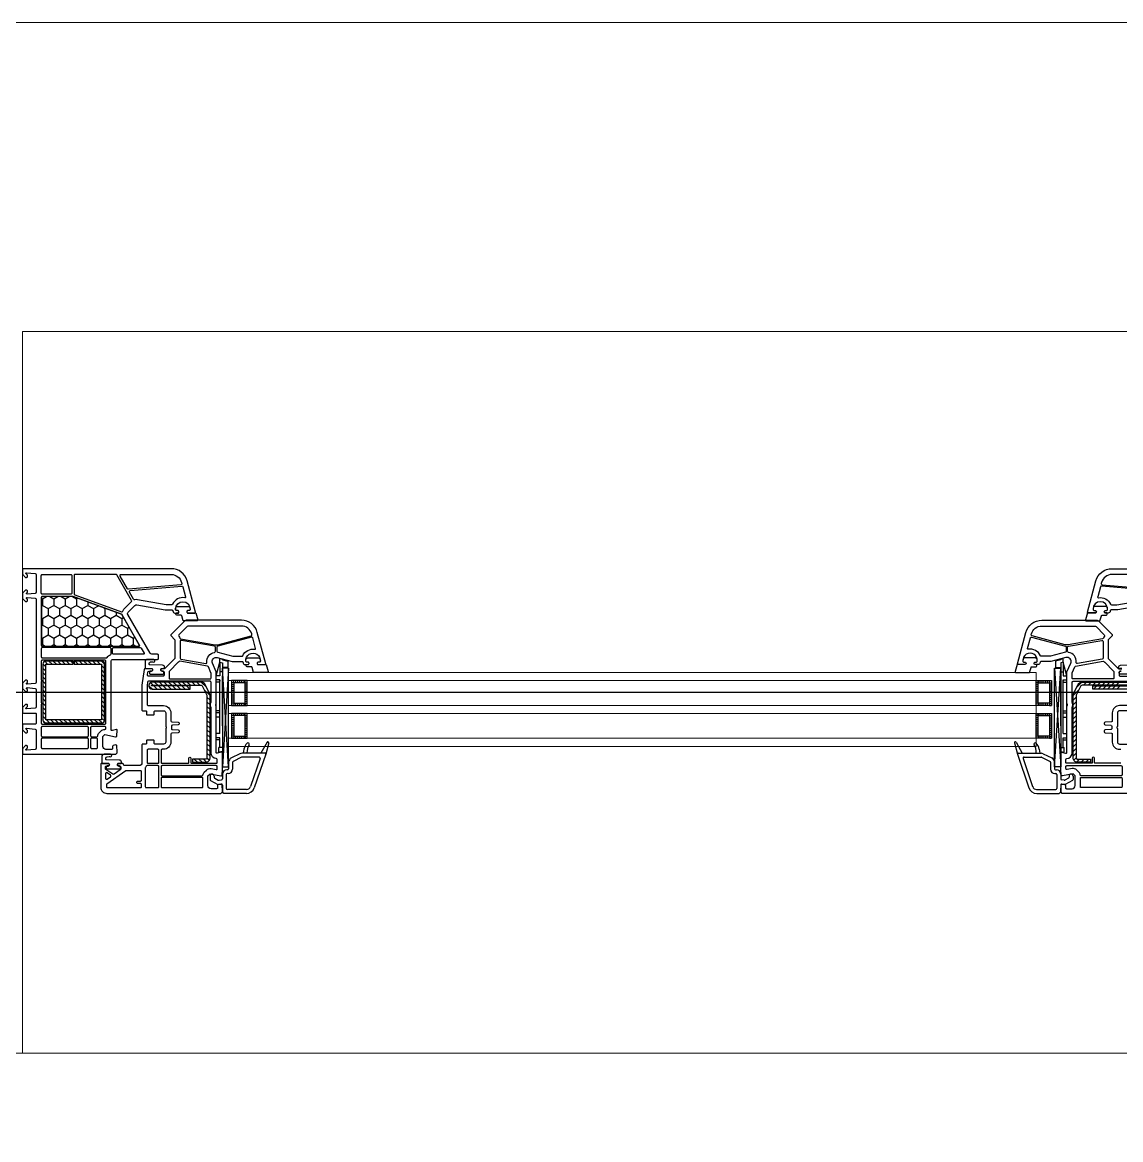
# Model space of a CAD drawing. Header units: inches. Extents: x -21163 to 11874, y -14995 to 6550.
# Drawn here: x -4226 to -3693, y 1119 to 1661 of the extents above; entities that cross this region are included whole.
import ezdxf

# ---------------------------------------------------------------- set-up
doc = ezdxf.new("R2010")
doc.units = ezdxf.units.IN
doc.header["$MEASUREMENT"] = 0
doc.linetypes.add('CONTI', pattern=[0])
doc.linetypes.add('GOST2.303 5', pattern=[24, 20, -1.5, 1, -1.5])
doc.layers.get('0').update_dxf_attribs({"color": 8})
for name, color, linetype in [('axis_dim', 8, 'CONTI'), ('GASKET', 8, 'Continuous'), ('PVC', 8, 'Continuous'), ('STEEL', 8, 'Continuous')]:
    doc.layers.add(name, color=color, linetype=linetype)
for name, color, linetype, lineweight in [('doors_windows', 8, 'Continuous', 5), ('furniture', 8, 'Continuous', 0), ('stair1', 8, 'Continuous', 15)]:
    doc.layers.add(name, color=color, linetype=linetype, lineweight=lineweight)

# ---------------------------------------------------------------- blocks, each defined once
blk = doc.blocks.new('*U13')
at = {"linetype": 'Continuous'}
h = blk.add_hatch(dxfattribs=at)
h.set_pattern_fill('HONEY', color=6, angle=-90, style=0)
h.set_pattern_definition([(270, (-72.136, 52.6428), (2.74963, -4.7625), [3.175, -6.35]), (30, (-72.136, 52.6428), (2.74963, 4.7625), [3.175, -6.35]), (330, (-72.136, 52.6428), (5.49926, -6e-07), [-6.35, 3.175])])
h.paths.add_polyline_path([(56.24, -37.59, 0.57735), (56.67, -36.84), (48.99, -23.53, -0.079163), (48.6, -22.5, 0.259107), (48.28, -22.14), (24.61, -13.52, 0.087489), (24.43, -13.49), (9.72, -13.49, 0.414214), (9.22, -13.99), (9.22, -37.09, 0.414214), (9.72, -37.59)])
at = {"color": 1, "linetype": 'Continuous'}
for p, q in [((94, -51.97), (95.8, -45.37)), ((95.8, -45.39), (95.8, -43.52)), ((95.8, -43.52), (97, -43.85)), ((95.8, -45.37), (97, -45.65)), ((95.8, -45.37), (95.8, -51.97)), ((95.8, -45.65), (95.8, -51.97)), ((97, -43.85), (97, -44.14)), ((97, -44.14), (99.56, -44.82)), ((97, -45.65), (97, -88.61)), ((99.56, -47.87), (97, -47.87)), ((99.56, -44.82), (99.56, -47.87)), ((503.49, -44.14), (500.93, -44.82)), ((500.93, -44.82), (500.93, -47.87)), ((500.93, -47.87), (503.49, -47.87)), ((504.69, -43.52), (503.49, -43.85)), ((503.49, -43.85), (503.49, -44.14)), ((504.69, -45.37), (503.49, -45.65)), ((503.49, -45.65), (503.49, -88.61)), ((504.69, -45.39), (504.69, -43.52)), ((504.69, -45.37), (504.69, -51.97)), ((506.49, -51.97), (504.69, -45.37)), ((504.69, -45.65), (504.69, -51.97)), ((95.8, -51.97), (94, -51.97)), ((94, -82.97), (94, -51.97)), ((95.8, -53.97), (94, -53.97)), ((97, -49.97), (95.8, -49.97)), ((95.8, -53.97), (95.8, -54.57)), ((95.8, -79.97), (95.8, -53.97)), ((97, -76.2), (97, -52)), ((503.49, -49.97), (504.69, -49.97)), ((503.49, -76.2), (503.49, -52)), ((504.69, -51.97), (506.49, -51.97)), ((504.69, -53.97), (504.69, -54.57)), ((504.69, -53.97), (506.49, -53.97)), ((504.69, -79.97), (504.69, -53.97)), ((506.49, -82.97), (506.49, -51.97)), ((95.8, -54.97), (94, -54.97)), ((504.69, -54.97), (506.49, -54.97)), ((95.8, -68.97), (94, -68.97)), ((95.8, -69.97), (94, -69.97)), ((504.69, -68.97), (506.49, -68.97)), ((504.69, -69.97), (506.49, -69.97)), ((95.8, -71.97), (94, -71.97)), ((504.69, -71.97), (506.49, -71.97)), ((95.8, -79.97), (94, -79.97)), ((504.69, -79.97), (506.49, -79.97)), ((95.8, -81.97), (94, -81.97)), ((95.8, -82.97), (94, -82.97)), ((97, -86.67), (95.3, -86.67)), ((95.3, -89.07), (95.3, -86.67)), ((95.8, -86.67), (95.8, -81.97)), ((503.49, -86.67), (505.19, -86.67)), ((504.69, -81.97), (506.49, -81.97)), ((504.69, -86.67), (504.69, -81.97)), ((504.69, -82.97), (506.49, -82.97)), ((505.19, -89.07), (505.19, -86.67)), ((97, -88.61), (95.3, -89.07)), ((503.49, -88.61), (505.19, -89.07))]:
    blk.add_line(p, q, dxfattribs=at)
at = {"color": 1, "linetype": 'Continuous', "lineweight": 25}
for p, q in [((99.98, -48.17), (96.99, -96.18)), ((99.98, -96.18), (96.99, -48.17)), ((500.51, -48.17), (503.5, -96.18)), ((500.51, -96.18), (503.5, -48.17))]:
    blk.add_line(p, q, dxfattribs=at)
at = {"color": 5}
for p, q in [((102.48, -55.28), (101.48, -55.28)), ((102.48, -56.28), (101.48, -56.28)), ((102.48, -57.28), (101.48, -57.28)), ((102.48, -58.28), (101.48, -58.28)), ((102.48, -59.28), (101.48, -59.28)), ((102.48, -55.28), (102.48, -54.28)), ((103.48, -55.28), (103.48, -54.28)), ((104.48, -55.28), (104.48, -54.28)), ((105.48, -55.28), (105.48, -54.28)), ((106.48, -55.28), (106.48, -54.28)), ((107.48, -55.28), (107.48, -54.28)), ((107.98, -55.28), (107.98, -54.28)), ((107.98, -55.28), (108.98, -55.28)), ((107.98, -56.28), (108.98, -56.28)), ((107.98, -57.28), (108.98, -57.28)), ((107.98, -58.28), (108.98, -58.28)), ((107.98, -59.28), (108.98, -59.28)), ((492.53, -55.28), (491.53, -55.28)), ((492.53, -56.28), (491.53, -56.28)), ((492.53, -57.28), (491.53, -57.28)), ((492.53, -58.28), (491.53, -58.28)), ((492.53, -59.28), (491.53, -59.28)), ((492.53, -55.28), (492.53, -54.28)), ((493.03, -55.28), (493.03, -54.28)), ((494.03, -55.28), (494.03, -54.28)), ((495.03, -55.28), (495.03, -54.28)), ((496.03, -55.28), (496.03, -54.28)), ((497.03, -55.28), (497.03, -54.28)), ((498.03, -55.28), (498.03, -54.28)), ((498.03, -55.28), (499.03, -55.28)), ((498.03, -56.28), (499.03, -56.28)), ((498.03, -57.28), (499.03, -57.28)), ((498.03, -58.28), (499.03, -58.28)), ((498.03, -59.28), (499.03, -59.28)), ((102.48, -60.28), (101.48, -60.28)), ((102.48, -61.28), (101.48, -61.28)), ((102.48, -62.28), (101.48, -62.28)), ((102.48, -63.28), (101.48, -63.28)), ((102.48, -64.28), (101.48, -64.28)), ((107.98, -60.28), (108.98, -60.28)), ((107.98, -61.28), (108.98, -61.28)), ((107.98, -62.28), (108.98, -62.28)), ((107.98, -63.28), (108.98, -63.28)), ((107.98, -64.28), (108.98, -64.28)), ((492.53, -60.28), (491.53, -60.28)), ((492.53, -61.28), (491.53, -61.28)), ((492.53, -62.28), (491.53, -62.28)), ((492.53, -63.28), (491.53, -63.28)), ((492.53, -64.28), (491.53, -64.28)), ((498.03, -60.28), (499.03, -60.28)), ((498.03, -61.28), (499.03, -61.28)), ((498.03, -62.28), (499.03, -62.28)), ((498.03, -63.28), (499.03, -63.28)), ((498.03, -64.28), (499.03, -64.28)), ((102.48, -65.28), (101.48, -65.28)), ((102.48, -65.28), (101.48, -65.28)), ((102.48, -66.28), (101.48, -66.28)), ((102.48, -65.28), (102.48, -66.28)), ((102.48, -71.28), (102.48, -70.28)), ((103.48, -66.28), (103.48, -65.28)), ((103.48, -71.28), (103.48, -70.28)), ((104.48, -66.28), (104.48, -65.28)), ((104.48, -71.28), (104.48, -70.28)), ((105.48, -66.28), (105.48, -65.28)), ((105.48, -71.28), (105.48, -70.28)), ((106.48, -66.28), (106.48, -65.28)), ((106.48, -71.28), (106.48, -70.28)), ((107.48, -66.28), (107.48, -65.28)), ((107.48, -71.28), (107.48, -70.28)), ((107.98, -65.28), (108.98, -65.28)), ((107.98, -65.28), (108.98, -65.28)), ((107.98, -65.28), (107.98, -66.28)), ((107.98, -66.28), (108.98, -66.28)), ((107.98, -71.28), (107.98, -70.28)), ((492.53, -65.28), (491.53, -65.28)), ((492.53, -65.28), (491.53, -65.28)), ((492.53, -66.28), (491.53, -66.28)), ((492.53, -65.28), (492.53, -66.28)), ((492.53, -71.28), (492.53, -70.28)), ((493.03, -66.28), (493.03, -65.28)), ((493.03, -71.28), (493.03, -70.28)), ((494.03, -66.28), (494.03, -65.28)), ((494.03, -71.28), (494.03, -70.28)), ((495.03, -66.28), (495.03, -65.28)), ((495.03, -71.28), (495.03, -70.28)), ((496.03, -66.28), (496.03, -65.28)), ((496.03, -71.28), (496.03, -70.28)), ((497.03, -66.28), (497.03, -65.28)), ((497.03, -71.28), (497.03, -70.28)), ((498.03, -65.28), (499.03, -65.28)), ((498.03, -65.28), (499.03, -65.28)), ((498.03, -65.28), (498.03, -66.28)), ((498.03, -66.28), (499.03, -66.28)), ((498.03, -71.28), (498.03, -70.28)), ((102.48, -71.28), (101.48, -71.28)), ((102.48, -72.28), (101.48, -72.28)), ((102.48, -73.28), (101.48, -73.28)), ((102.48, -74.28), (101.48, -74.28)), ((102.48, -75.28), (101.48, -75.28)), ((107.98, -71.28), (108.98, -71.28)), ((107.98, -72.28), (108.98, -72.28)), ((107.98, -73.28), (108.98, -73.28)), ((107.98, -74.28), (108.98, -74.28)), ((107.98, -75.28), (108.98, -75.28)), ((492.53, -71.28), (491.53, -71.28)), ((492.53, -72.28), (491.53, -72.28)), ((492.53, -73.28), (491.53, -73.28)), ((492.53, -74.28), (491.53, -74.28)), ((492.53, -75.28), (491.53, -75.28)), ((498.03, -71.28), (499.03, -71.28)), ((498.03, -72.28), (499.03, -72.28)), ((498.03, -73.28), (499.03, -73.28)), ((498.03, -74.28), (499.03, -74.28)), ((498.03, -75.28), (499.03, -75.28)), ((102.48, -76.28), (101.48, -76.28)), ((102.48, -77.28), (101.48, -77.28)), ((102.48, -78.28), (101.48, -78.28)), ((102.48, -79.28), (101.48, -79.28)), ((102.48, -80.28), (101.48, -80.28)), ((102.48, -81.28), (101.48, -81.28)), ((102.48, -81.28), (101.48, -81.28)), ((102.48, -81.28), (102.48, -82.28)), ((103.48, -82.28), (103.48, -81.28)), ((104.48, -82.28), (104.48, -81.28)), ((105.48, -82.28), (105.48, -81.28)), ((106.48, -82.28), (106.48, -81.28)), ((107.48, -82.28), (107.48, -81.28)), ((107.98, -76.28), (108.98, -76.28)), ((107.98, -77.28), (108.98, -77.28)), ((107.98, -78.28), (108.98, -78.28)), ((107.98, -79.28), (108.98, -79.28)), ((107.98, -80.28), (108.98, -80.28)), ((107.98, -81.28), (108.98, -81.28)), ((107.98, -81.28), (108.98, -81.28)), ((107.98, -81.28), (107.98, -82.28)), ((492.53, -76.28), (491.53, -76.28)), ((492.53, -77.28), (491.53, -77.28)), ((492.53, -78.28), (491.53, -78.28)), ((492.53, -79.28), (491.53, -79.28)), ((492.53, -80.28), (491.53, -80.28)), ((492.53, -81.28), (491.53, -81.28)), ((492.53, -81.28), (491.53, -81.28)), ((492.53, -81.28), (492.53, -82.28)), ((493.03, -82.28), (493.03, -81.28)), ((494.03, -82.28), (494.03, -81.28)), ((495.03, -82.28), (495.03, -81.28)), ((496.03, -82.28), (496.03, -81.28)), ((497.03, -82.28), (497.03, -81.28)), ((498.03, -76.28), (499.03, -76.28)), ((498.03, -77.28), (499.03, -77.28)), ((498.03, -78.28), (499.03, -78.28)), ((498.03, -79.28), (499.03, -79.28)), ((498.03, -80.28), (499.03, -80.28)), ((498.03, -81.28), (499.03, -81.28)), ((498.03, -81.28), (499.03, -81.28)), ((498.03, -81.28), (498.03, -82.28)), ((102.48, -82.28), (101.48, -82.28)), ((107.98, -82.28), (108.98, -82.28)), ((492.53, -82.28), (491.53, -82.28)), ((498.03, -82.28), (499.03, -82.28))]:
    blk.add_line(p, q, dxfattribs=at)
blk.add_lwpolyline([(56.59, -37.59, 0.57735), (56.85, -37.14), (48.22, -22.19, 0.176327), (48.06, -22.06), (24.57, -13.51, 0.087489), (24.47, -13.49), (9.52, -13.49, 0.414214), (9.22, -13.79), (9.22, -37.29, 0.414214), (9.52, -37.59)], format="xyb", close=True)
at = {"color": 1, "linetype": 'Continuous', "lineweight": 25}
for points in [[(99.98, -50.18), (99.98, -48.17), (96.99, -48.17), (96.99, -96.18), (99.98, -96.18)], [(500.51, -50.18), (500.51, -48.17), (503.5, -48.17), (503.5, -96.18), (500.51, -96.18)]]:
    blk.add_lwpolyline(points, close=True, dxfattribs=at)
at = {"color": 5}
for points in [[(101.48, -66.28), (108.98, -66.28), (108.98, -54.28), (101.48, -54.28)], [(102.48, -65.28), (107.98, -65.28), (107.98, -55.28), (102.48, -55.28)], [(499.03, -66.28), (491.53, -66.28), (491.53, -54.28), (499.03, -54.28)], [(498.03, -65.28), (492.53, -65.28), (492.53, -55.28), (498.03, -55.28)], [(101.48, -82.28), (108.98, -82.28), (108.98, -70.28), (101.48, -70.28)], [(499.03, -82.28), (491.53, -82.28), (491.53, -70.28), (499.03, -70.28)], [(102.48, -81.28), (107.98, -81.28), (107.98, -71.28), (102.48, -71.28)], [(498.03, -81.28), (492.53, -81.28), (492.53, -71.28), (498.03, -71.28)]]:
    blk.add_lwpolyline(points, close=True, dxfattribs=at)
at = {"layer": 'doors_windows', "color": 5}
for points in [[(100, -50.28), (491.53, -50.28), (491.53, -54.28), (100, -54.28)], [(100, -66.28), (491.53, -66.28), (491.53, -70.28), (100, -70.28)], [(100, -82.28), (491.53, -82.28), (491.53, -86.28), (100, -86.28)]]:
    blk.add_lwpolyline(points, close=True, dxfattribs=at)
at = {"layer": 'GASKET'}
for p, q in [((118.7, -84.2), (115.7, -89.5)), ((119.43, -84.5), (117.99, -89.88)), ((481.06, -84.5), (482.5, -89.88)), ((481.79, -84.2), (484.79, -89.5)), ((107.45, -87.48), (107.09, -89.5)), ((493.04, -87.48), (493.4, -89.5))]:
    blk.add_line(p, q, dxfattribs=at)
at = {"layer": 'GASKET', "color": 5, "linetype": 'Continuous'}
for points in [[(75.14, -22.56, -0.414214), (74.44, -21.86), (74.44, -21.76, -0.414214), (74.74, -21.46), (75.59, -21.46), (75.76, -21.16, 0.57735), (75.24, -20.26), (74.79, -20.26, -0.414214), (74.29, -19.76), (74.29, -19.46, -0.020024), (74.3, -19.18, -0.390947), (75.3, -18.26), (80.28, -18.26, -0.390947), (81.28, -19.18), (81.29, -19.46), (81.29, -19.76, -0.414214), (80.79, -20.26), (80.34, -20.26, 0.57735), (79.82, -21.16), (80, -21.46), (84.04, -21.46), (85.06, -24.85, -0.502334), (84.77, -25.23), (78.01, -25.23), (77.28, -22.8, 0.349418), (76.98, -22.56)], [(525.35, -22.56, 0.414214), (526.05, -21.86), (526.05, -21.76, 0.414214), (525.75, -21.46), (524.9, -21.46), (524.73, -21.16, -0.57735), (525.25, -20.26), (525.7, -20.26, 0.414214), (526.2, -19.76), (526.2, -19.46, 0.020024), (526.19, -19.18, 0.390947), (525.19, -18.26), (520.21, -18.26, 0.390947), (519.21, -19.18), (519.2, -19.46), (519.2, -19.76, 0.414214), (519.7, -20.26), (520.15, -20.26, -0.57735), (520.67, -21.16), (520.49, -21.46), (516.45, -21.46), (515.43, -24.85, 0.502334), (515.72, -25.23), (522.48, -25.23), (523.21, -22.8, -0.349418), (523.51, -22.56)], [(109.24, -47.61, -0.414214), (108.54, -46.91), (108.54, -46.81, -0.414214), (108.84, -46.51), (109.69, -46.51), (109.86, -46.21, 0.57735), (109.34, -45.31), (108.89, -45.31, -0.414214), (108.39, -44.81), (108.39, -44.51, -0.020024), (108.4, -44.23, -0.390947), (109.4, -43.31), (114.38, -43.31, -0.390947), (115.38, -44.23), (115.39, -44.51), (115.39, -44.81, -0.414214), (114.89, -45.31), (114.44, -45.31, 0.57735), (113.92, -46.21), (114.1, -46.51), (118.14, -46.51), (119.16, -49.9, -0.502334), (118.87, -50.28), (112.11, -50.28), (111.38, -47.85, 0.349418), (111.09, -47.61)], [(491.25, -47.61, 0.414214), (491.95, -46.91), (491.95, -46.81, 0.414214), (491.65, -46.51), (490.8, -46.51), (490.63, -46.21, -0.57735), (491.15, -45.31), (491.6, -45.31, 0.414214), (492.1, -44.81), (492.1, -44.51, 0.020024), (492.09, -44.23, 0.390947), (491.09, -43.31), (486.11, -43.31, 0.390947), (485.11, -44.23), (485.1, -44.51), (485.1, -44.81, 0.414214), (485.6, -45.31), (486.05, -45.31, -0.57735), (486.57, -46.21), (486.39, -46.51), (482.35, -46.51), (481.33, -49.9, 0.502334), (481.62, -50.28), (488.38, -50.28), (489.11, -47.85, -0.349418), (489.4, -47.61)], [(62.12, -49.68, 0.414214), (61.62, -50.18, 0.054959), (61.71, -50.94, 0.351258), (61.9, -51.1), (68.34, -51.1, 0.351258), (68.54, -50.94, 0.054959), (68.62, -50.18, 0.414214), (68.12, -49.68), (67.67, -49.68, -0.57735), (67.15, -48.78), (67.33, -48.48), (68.79, -48.48, 0.414214), (68.99, -48.28), (68.99, -47.81, 0.407864), (68.01, -46.81), (61.8, -46.68, -0.433601), (61.41, -46.24), (61.44, -45.92, -0.363714), (62.16, -45.19), (63.13, -45.11, -0.169782), (63.32, -45.16, 1.241435), (63.77, -43.99), (60.68, -43.99, 0.414214), (59.48, -45.19), (59.48, -48.18, 0.414214), (59.78, -48.48), (62.92, -48.48), (63.09, -48.78, -0.57735), (62.57, -49.68)], [(41.14, -95.68, 0.414214), (40.64, -96.18, 0.054959), (40.72, -96.94, 0.351258), (40.91, -97.1), (47.36, -97.1, 0.351258), (47.55, -96.94, 0.054959), (47.64, -96.18, 0.414214), (47.14, -95.68), (46.69, -95.68, -0.57735), (46.17, -94.78), (46.34, -94.48), (47.8, -94.48, 0.414214), (48, -94.28), (48, -93.81, 0.407864), (47.02, -92.81), (40.81, -92.68, -0.433601), (40.42, -92.24), (40.45, -91.92, -0.363714), (41.18, -91.19), (42.14, -91.11, -0.169782), (42.33, -91.16, 1.241435), (42.79, -89.99), (39.7, -89.99, 0.414214), (38.5, -91.19), (38.5, -94.18, 0.414214), (38.8, -94.48), (41.93, -94.48), (42.1, -94.78, -0.57735), (41.59, -95.68)]]:
    blk.add_lwpolyline(points, format="xyb", close=True, dxfattribs=at)
for points in [[(538.59, -51.1), (532.15, -51.1, -0.351258), (531.95, -50.94, -0.054959), (531.87, -50.18, -0.414214), (532.37, -49.68), (532.82, -49.68, 0.57735)], [(533.16, -48.48), (531.7, -48.48, -0.414214), (531.5, -48.28), (531.5, -47.81, -0.407864), (532.48, -46.81), (538.69, -46.68, 0.433601)]]:
    blk.add_lwpolyline(points, format="xyb", dxfattribs=at)
at = {"layer": 'GASKET'}
for centre, radius, start, end in [((112.37, -88.34), 5, 132.486, 170), ((116.89, -89.32), 8, 150.58, 180), ((109.4, -85.1), 0.6, 330.58, 132.486), ((119.04, -84.4), 0.4, 345, 150.5133), ((481.45, -84.4), 0.4, 29.4867, 195), ((491.09, -85.1), 0.6, 47.514, 209.42), ((483.6, -89.32), 8, 0, 29.42), ((488.12, -88.34), 5, 10, 47.514)]:
    blk.add_arc(centre, radius, start, end, dxfattribs=at)
at = {"layer": 'PVC'}
for p, q in [((105.5, -89.74), (101.35, -91.76)), ((106.33, -91.45), (102.18, -93.47)), ((117.7, -89.5), (106.55, -89.5)), ((114.77, -91.4), (106.55, -91.4)), ((108.89, -89.32), (108.89, -89.5)), ((115.24, -92.06), (110.62, -105.68)), ((117.98, -89.9), (112.42, -106.29)), ((118, -89.8), (118, -89.8)), ((482.49, -89.8), (482.49, -89.8)), ((482.51, -89.9), (488.07, -106.29)), ((482.79, -89.5), (493.94, -89.5)), ((485.25, -92.06), (489.87, -105.68)), ((485.72, -91.4), (493.94, -91.4)), ((491.6, -89.32), (491.6, -89.5)), ((494.16, -91.45), (498.31, -93.47)), ((494.99, -89.74), (499.14, -91.76)), ((99.5, -97.5), (99.1, -97.5)), ((100, -93.92), (100, -97)), ((101.9, -93.92), (101.9, -97.3)), ((498.59, -93.92), (498.59, -97.3)), ((500.49, -93.92), (500.49, -97)), ((500.99, -97.5), (501.39, -97.5)), ((91, -100.65), (91, -102.27)), ((91.25, -102.7), (94.8, -104.75)), ((93, -100.65), (93, -101.11)), ((93.25, -101.55), (95.01, -102.56)), ((95.35, -102.62), (96.59, -102.4)), ((97, -99.6), (97, -101.91)), ((98.9, -99.9), (98.9, -106.6)), ((99.8, -99.4), (99.4, -99.4)), ((500.69, -99.4), (501.09, -99.4)), ((501.59, -99.9), (501.59, -106.6)), ((503.49, -99.6), (503.49, -101.91)), ((505.14, -102.62), (503.9, -102.4)), ((507.24, -101.55), (505.48, -102.56)), ((509.24, -102.7), (505.69, -104.75)), ((507.49, -100.65), (507.49, -101.11)), ((509.49, -100.65), (509.49, -102.27)), ((94.8, -104.75), (96.41, -104.47)), ((97, -104.96), (97, -108.25)), ((97.75, -109), (97, -108.25)), ((108.72, -107.1), (99.4, -107.1)), ((491.77, -107.1), (501.09, -107.1)), ((502.74, -109), (503.49, -108.25)), ((503.49, -104.96), (503.49, -108.25)), ((505.69, -104.75), (504.08, -104.47)), ((108.63, -109), (97.75, -109)), ((491.86, -109), (502.74, -109))]:
    blk.add_line(p, q, dxfattribs=at)
for points in [[(44, -44), (65.5, -44, 0.414214), (66, -43.5), (66, -42, 0.414214), (65.5, -41.5), (62.8, -41.5, -0.267949), (61.93, -41), (51.13, -22.29, -0.339454), (51.29, -21.09), (54.58, -17.8, -0.245592), (55.47, -17.52), (69.3, -19.95, 0.043661), (69.82, -20), (72.5, -20, -0.414214), (73, -20.5, 0.414214), (74, -21.5), (75.65, -21.5), (75.82, -21.2, 0.57735), (75.3, -20.3), (74.85, -20.3, -0.414214), (74.35, -19.8), (74.35, -19.5, -1), (81.35, -19.5), (81.35, -19.8, -0.414214), (80.85, -20.3), (80.4, -20.3, 0.57735), (79.88, -21.2), (80.05, -21.5), (83.7, -21.5, 0.493145), (83.99, -21.12), (79.92, -5.93, 0.339454), (72.19, 0), (0.5, 0, 0.414214), (0, -0.5), (0, -2.41), (0, -2.7), (1.5, -4.2), (2, -4.2, 0.414214), (2.5, -3.7), (2.5, -3.3, 0.198912), (2.44, -3.16), (1.79, -2.51, -0.700208), (2.03, -2), (6.24, -2.37, -0.388879), (6.7, -2.87), (6.7, -11.46, -0.388879), (6.24, -11.96), (2.33, -12.3, -0.700208), (2.09, -11.79), (2.44, -11.44, 0.198912), (2.5, -11.3), (2.5, -10.9, 0.414214), (2, -10.4), (1.5, -10.4), (0, -11.9), (0, -14.4), (1.5, -15.9), (2, -15.9, 0.414214), (2.5, -15.4), (2.5, -15, 0.198912), (2.44, -14.86), (2.09, -14.51, -0.700208), (2.33, -14), (6.24, -14.34, -0.388879), (6.7, -14.84), (6.7, -55.16, -0.388879), (6.24, -55.66), (2.33, -56, -0.700208), (2.09, -55.49), (2.44, -55.14, 0.198912), (2.5, -55), (2.5, -54.6, 0.414214), (2, -54.1), (1.5, -54.1), (0, -55.6), (0, -58.1), (1.5, -59.6), (2, -59.6, 0.414214), (2.5, -59.1), (2.5, -58.7, 0.198912), (2.44, -58.56), (2.09, -58.21, -0.700208), (2.33, -57.7), (6.24, -58.04, -0.388879), (6.7, -58.54), (6.7, -67.13, -0.388879), (6.24, -67.63), (2.03, -68, -0.700208), (1.79, -67.49), (2.44, -66.84, 0.198912), (2.5, -66.7), (2.5, -66.3, 0.414214), (2, -65.8), (1.5, -65.8), (0, -67.3), (0, -67.59), (0, -69.5, 0.414214), (0.5, -70), (6.2, -70, -0.414214), (6.7, -70.5), (6.7, -74.9, -0.414214), (6.2, -75.4), (0.5, -75.4, 0.414214), (0, -75.9), (0, -78.1), (1.5, -79.6), (2, -79.6, 0.414214), (2.5, -79.1), (2.5, -78.7, 0.198912), (2.44, -78.56), (1.79, -77.91, -0.700208), (2.03, -77.4), (6.24, -77.77, -0.388879), (6.7, -78.27), (6.7, -87.13, -0.388879), (6.24, -87.63), (2.03, -88, -0.700208), (1.79, -87.49), (2.44, -86.84, 0.198912), (2.5, -86.7), (2.5, -86.3, 0.414214), (2, -85.8), (1.5, -85.8), (0, -87.3), (0, -87.59), (0, -89.5, 0.414214), (0.5, -90), (45.25, -90), (46, -89.25), (46, -88.75), (45.82, -85.97, 0.446275), (45.23, -85.51), (44.11, -85.7, 0.36397), (43.7, -86.2), (43.7, -87.2, -0.414214), (43.2, -87.7), (40.5, -87.7, -0.414214), (39, -86.2), (39, -81.43), (40, -80.43), (45.22, -81.49, 0.454146), (45.82, -81.03), (46, -78.32, 0.51393), (45.62, -78.01), (43.63, -78.54, -0.493145), (43, -78.06), (43, -45, -0.414214)], [(23.95, -3.3), (23.95, -11.9, -0.414214), (23.45, -12.4), (9.7, -12.4, -0.414214), (9.2, -11.9), (9.2, -3.3, -0.414214), (9.7, -2.8), (23.45, -2.8, -0.414214)], [(25.55, -2.8, 0.414214), (25.05, -3.3), (25.05, -12.18, 0.315299), (25.38, -12.65), (48.07, -20.91, 0.415199), (48.71, -20.61, -0.110369), (49.53, -19.32), (52.89, -15.95, 0.339454), (52.97, -15.35), (45.87, -3.05, 0.267949), (45.44, -2.8)], [(47.87, -2.8), (72.19, -2.8, -0.339454), (77.21, -6.65), (77.34, -7.12, -0.466308), (76.9, -7.75), (51.47, -9.97, -0.291473), (51, -9.72), (47.43, -3.55, -0.57735)], [(552.62, -2.8), (528.3, -2.8, 0.339454), (523.28, -6.65), (523.15, -7.12, 0.466308), (523.59, -7.75), (549.02, -9.97, 0.291473), (549.49, -9.72), (553.06, -3.55, 0.57735)], [(52.32, -10.6), (77.26, -8.42, -0.36397), (77.79, -8.79), (79.1, -13.7, -0.546119), (78.76, -14.08, 0.339137), (72.85, -17.21, -0.293253), (72.4, -17.5), (69.78, -17.5), (55.9, -15.05, 0.100742), (54.5, -15.09, -0.329802), (53.96, -14.85), (51.94, -11.35, -0.548619)], [(548.17, -10.6), (523.23, -8.42, 0.36397), (522.7, -8.79), (521.39, -13.7, 0.546119), (521.73, -14.08, -0.339137), (527.64, -17.21, 0.293253), (528.09, -17.5), (530.71, -17.5), (544.59, -15.05, -0.100742), (545.99, -15.09, 0.329802), (546.53, -14.85), (548.55, -11.35, 0.548619)], [(24.5, -13.5), (9.7, -13.5, 0.414214), (9.2, -14), (9.2, -37.1, 0.414214), (9.7, -37.6), (56.22, -37.6, 0.57735), (56.65, -36.85), (48.97, -23.54, -0.079163), (48.58, -22.51, 0.259107), (48.26, -22.15)], [(9.7, -38.3, 0.414214), (9.2, -38.8), (9.2, -42.8, 0.414214), (9.7, -43.3), (40.66, -43.3, 0.252264), (41.08, -43.08, -0.152167), (42.69, -41.76, 0.305615), (43, -41.29), (43, -38.8, 0.414214), (42.5, -38.3)], [(44.2, -38.3), (57.2, -38.3, -0.267949), (57.63, -38.55), (59.08, -41.05, -0.57735), (58.82, -41.5), (44.2, -41.5, -0.414214), (43.7, -41), (43.7, -38.8, -0.414214)], [(9.7, -44.4, 0.414214), (9.2, -44.9), (9.2, -54.1, -1), (9.2, -54.7), (9.2, -65.1, -1), (9.2, -65.7), (9.2, -74.9, 0.414214), (9.7, -75.4), (40, -75.4, 0.414214), (40.5, -74.9), (40.5, -44.9, 0.414214), (40, -44.4)], [(9.7, -76.5, 0.414214), (9.2, -77), (9.2, -81, 0.414214), (9.7, -81.5), (31.5, -81.5, 0.414214), (32, -81), (32, -77, 0.414214), (31.5, -76.5)], [(33.6, -76.5, 0.414214), (33.1, -77), (33.1, -81, 0.414214), (33.6, -81.5), (36.03, -81.5, 0.372896), (36.53, -81.07, -0.161969), (37.23, -79.66), (38.23, -78.66, -0.198912), (40, -77.93, 0.414214), (40.5, -77.43), (40.5, -77, 0.414214), (40, -76.5)], [(9.7, -82.2, 0.414214), (9.2, -82.7), (9.2, -86.7, 0.414214), (9.7, -87.2), (31.5, -87.2, 0.414214), (32, -86.7), (32, -82.7, 0.414214), (31.5, -82.2)], [(33.6, -82.2, 0.414214), (33.1, -82.7), (33.1, -86.7, 0.414214), (33.6, -87.2), (36, -87.2, 0.414214), (36.5, -86.7), (36.5, -82.7, 0.414214), (36, -82.2)]]:
    blk.add_lwpolyline(points, format="xyb", close=True, dxfattribs=at)
blk.add_lwpolyline([(545.02, -17.52), (531.19, -19.95, -0.043661), (530.67, -20), (527.99, -20, 0.414214), (527.49, -20.5, -0.414214), (526.49, -21.5), (524.84, -21.5), (524.67, -21.2, -0.57735), (525.19, -20.3), (525.64, -20.3, 0.414214), (526.14, -19.8), (526.14, -19.5, 1), (519.14, -19.5), (519.14, -19.8, 0.414214), (519.64, -20.3), (520.09, -20.3, -0.57735), (520.61, -21.2), (520.44, -21.5), (516.79, -21.5, -0.493145), (516.5, -21.12), (520.57, -5.93, -0.339454), (528.3, 0), (599.99, 0, -0.414214)], format="xyb", dxfattribs=at)
at = {"layer": 'PVC', "linetype": 'Continuous', "lineweight": 25}
for points in [[(96.25, -109), (97, -108.25), (97, -107.75), (96.82, -104.97, 0.446275), (96.23, -104.51), (95.11, -104.7, 0.36397), (94.7, -105.2), (94.7, -106.2, -0.414214), (94.2, -106.7), (91.5, -106.7, -0.414214), (90, -105.2), (90, -100.43), (91, -99.43), (96.22, -100.49, 0.454146), (96.82, -100.03), (96.99, -97.41, 0.016582), (97, -97.21), (97, -89.3, 0.493145), (96.62, -89.01), (94.63, -89.54, -0.493145), (94, -89.06), (94, -66.71, 0.201513), (93.85, -66.36, -0.420084), (93.85, -65.64, 0.201513), (94, -65.29), (94, -50), (92.17, -45.8, -0.628383), (94.52, -43.07), (101.73, -45), (106.5, -45, -0.414214), (107, -45.5, 0.414214), (108, -46.5), (109.65, -46.5), (109.82, -46.2, 0.57735), (109.3, -45.3), (108.87, -45.3, -0.38517), (108.37, -44.85, -1.105542), (115.33, -44.85, -0.38517), (114.83, -45.3), (114.4, -45.3, 0.57735), (113.88, -46.2), (114.05, -46.5), (117.7, -46.5, 0.493145), (117.99, -46.12), (113.92, -30.93, 0.339454), (106.19, -25), (79.41, -25, 0.198912), (78.71, -25.29), (72.15, -31.85, 0.414214), (72.15, -32.56), (73.85, -34.27, -0.198912), (74, -34.62), (74, -43.29, -0.198912), (73.85, -43.65), (69.15, -48.35, -0.198912), (68.79, -48.5), (67.35, -48.5), (67.18, -48.8, 0.57735), (67.7, -49.7), (68.2, -49.7, -0.414214), (68.7, -50.2), (68.7, -51.6, -0.414214), (68.2, -52.1), (61.21, -52.1, -0.455633), (60.72, -51.53), (60.91, -50.13, -0.373972), (61.41, -49.7), (62.6, -49.7, 0.57735), (63.12, -48.8), (62.95, -48.5), (59.56, -48.5, 0.373885), (59.06, -48.93), (58, -56.5), (58, -68.6, 0.414214), (58.3, -68.9), (59.9, -68.9, -0.414214), (60.2, -69.2), (60.2, -70.6, 0.414214), (60.5, -70.9), (63.6, -70.9, 0.414214), (63.9, -70.6), (63.9, -69.4, -0.414214), (64.4, -68.9), (68.5, -68.9, -0.414214), (69.5, -69.9), (69.5, -76.29, 0.201513), (69.65, -76.64, -0.420084), (69.65, -77.36, 0.201513), (69.5, -77.71), (69.5, -84.1, -0.414214), (68.5, -85.1), (64.4, -85.1, -0.414214), (63.9, -84.6), (63.9, -83.4, 0.414214), (63.6, -83.1), (60.5, -83.1, 0.414214), (60.2, -83.4), (60.2, -84.8, -0.414214), (59.9, -85.1), (58.3, -85.1, 0.414214), (58, -85.4), (58, -94, -0.414214), (56.5, -95.5), (49.5, -95.5, -0.414214), (49, -95, 0.414214), (48.5, -94.5), (46.35, -94.5), (46.18, -94.8, 0.57735), (46.7, -95.7), (47.2, -95.7, -0.414214), (47.7, -96.2), (47.7, -97.17, -0.244698), (47.49, -97.58), (44.44, -99.72, -0.315299), (43.86, -99.72), (40.51, -97.37, -0.244698), (40.3, -96.96), (40.3, -96.2, -0.414214), (40.8, -95.7), (41.6, -95.7, 0.57735), (42.12, -94.8), (41.95, -94.5), (38.3, -94.5, 0.414214), (38, -94.8), (38, -106, 0.414214), (41, -109)], [(93.48, -36.95, 0.109518), (94.78, -36.9), (110.94, -32.57, 0.414214), (111.29, -31.95), (111.21, -31.65, 0.339454), (106.19, -27.8), (80.57, -27.8, 0.198912), (79.87, -28.09), (75.88, -32.08, 0.382222), (75.84, -32.75, -0.088112), (76.34, -33.67, 0.274835), (76.73, -34)], [(507.01, -36.95, -0.109518), (505.71, -36.9), (489.55, -32.57, -0.414214), (489.2, -31.95), (489.28, -31.65, -0.339454), (494.3, -27.8), (519.92, -27.8, -0.198912), (520.62, -28.09), (524.61, -32.08, -0.382222), (524.65, -32.75, 0.088112), (524.15, -33.67, -0.274835), (523.76, -34)], [(88.94, -46.01, 0.498043), (89.52, -45.46, -0.394481), (93.23, -40.57, 0.365019), (93.65, -40.07), (93.65, -38.12, 0.36397), (93.24, -37.62), (77.09, -34.77, 0.466308), (76.5, -35.27), (76.5, -43.39, 0.36397), (76.91, -43.89)], [(106.4, -42.5, 0.293253), (106.85, -42.21, -0.339137), (112.76, -39.08, 0.546119), (113.1, -38.7), (111.73, -33.6, 0.414214), (111.12, -33.24), (94.72, -37.64, 0.339454), (94.35, -38.12), (94.35, -40.05, 0.339454), (94.72, -40.53), (101.99, -42.48, 0.065543), (102.12, -42.5)], [(494.09, -42.5, -0.293253), (493.64, -42.21, 0.339137), (487.73, -39.08, -0.546119), (487.39, -38.7), (488.76, -33.6, -0.414214), (489.37, -33.24), (505.77, -37.64, -0.339454), (506.14, -38.12), (506.14, -40.05, -0.339454), (505.77, -40.53), (498.5, -42.48, -0.065543), (498.37, -42.5)], [(511.55, -46.01, -0.498043), (510.97, -45.46, 0.394481), (507.26, -40.57, -0.365019), (506.84, -40.07), (506.84, -38.12, -0.36397), (507.25, -37.62), (523.4, -34.77, -0.466308), (523.99, -35.27), (523.99, -43.39, -0.36397), (523.58, -43.89)], [(91, -53.5, 0.414214), (91.5, -53), (91.5, -50.63, 0.103244), (91.46, -50.43), (90.21, -47.58, 0.251284), (89.84, -47.28), (76.38, -44.91, 0.28183), (75.89, -45.1, -0.034736), (75.62, -45.41), (71.35, -49.69, 0.198912), (71.2, -50.04), (71.2, -53, 0.414214), (71.7, -53.5)], [(509.49, -53.5, -0.414214), (508.99, -53), (508.99, -50.63, -0.103244), (509.03, -50.43), (510.28, -47.58, -0.251284), (510.65, -47.28), (524.11, -44.91, -0.28183), (524.6, -45.1, 0.034736), (524.87, -45.41), (529.14, -49.69, -0.198912), (529.29, -50.04), (529.29, -53, -0.414214), (528.79, -53.5)], [(80.2, -94.4, 0.414214), (80.7, -93.9), (80.7, -91.9, -1), (81.7, -91.9), (81.7, -93.9, 0.414214), (82.2, -94.4), (94, -94.4, 0.414214), (94.5, -93.9), (94.5, -92.61, 0.387795), (94.05, -92.11, -0.387795), (91.5, -89.32), (91.5, -67.31, -0.229416), (91.5, -64.69), (91.5, -55.1, 0.414214), (91, -54.6), (61.23, -54.6, 0.373972), (60.73, -55.03), (60.5, -56.64, 0.034844), (60.5, -56.71), (60.5, -65.9, 0.414214), (61, -66.4), (68.5, -66.4, -0.414214), (72, -69.9), (72, -73.72, 0.39896), (72.47, -74.22), (75.53, -74.38, -0.39896), (76, -74.87), (76, -75.31, -0.39896), (75.53, -75.8), (72.73, -75.95, 0.442836), (72.26, -76.52, -0.074681), (72.26, -77.48, 0.442836), (72.73, -78.05), (75.53, -78.2, -0.39896), (76, -78.69), (76, -79.13, -0.39896), (75.53, -79.62), (72.47, -79.78, 0.39896), (72, -80.28), (72, -84.1, -0.414214), (68.5, -87.6), (67.8, -87.6, 0.414214), (67.3, -88.1), (67.3, -93.9, 0.414214), (67.8, -94.4)], [(65.7, -94.4, 0.414214), (66.2, -93.9), (66.2, -88.1, 0.414214), (65.7, -87.6), (61, -87.6, 0.414214), (60.5, -88.1), (60.5, -93.9, 0.414214), (61, -94.4)], [(65.7, -106.2, 0.414214), (66.2, -105.7), (66.2, -96, 0.414214), (65.7, -95.5), (60.53, -95.5, 0.284915), (60.08, -95.78, -0.045769), (59.7, -96.4, 0.162278), (59.6, -96.7), (59.6, -105.7, 0.414214), (60.1, -106.2)], [(87.03, -100.5, 0.372896), (87.53, -100.07, -0.161969), (88.23, -98.66), (89.23, -97.66, -0.251647), (91.5, -96.98), (93.9, -97.47, 0.4743), (94.5, -96.98), (94.5, -96, 0.414214), (94, -95.5), (67.8, -95.5, 0.414214), (67.3, -96), (67.3, -100, 0.414214), (67.8, -100.5)], [(513.46, -100.5, -0.372896), (512.96, -100.07, 0.161969), (512.26, -98.66), (511.26, -97.66, 0.251647), (508.99, -96.98), (506.59, -97.47, -0.4743), (505.99, -96.98), (505.99, -96, -0.414214), (506.49, -95.5), (532.69, -95.5, -0.414214), (533.19, -96), (533.19, -100, -0.414214), (532.69, -100.5)], [(42.69, -100.94, 0.520567), (42.69, -100.12), (41.09, -98.99, 0.606815), (40.3, -99.4), (40.3, -101.65, 0.606815), (41.09, -102.06)], [(57.3, -106.2, 0.414214), (57.8, -105.7), (57.8, -104.7, 0.414214), (57.3, -104.2), (56, -104.2, -0.414214), (55.5, -103.7), (55.5, -103.5, -0.414214), (56, -103), (57.3, -103, 0.414214), (57.8, -102.5), (57.8, -98.49, 0.436376), (57.26, -97.99, -0.01877), (57, -98), (50.53, -98, 0.153915), (50.25, -98.09), (41.01, -104.56, 0.244698), (40.8, -104.97), (40.8, -105.7, 0.414214), (41.3, -106.2)], [(87, -106.2, 0.414214), (87.5, -105.7), (87.5, -101.7, 0.414214), (87, -101.2), (67.8, -101.2, 0.414214), (67.3, -101.7), (67.3, -105.7, 0.414214), (67.8, -106.2)], [(513.49, -106.2, -0.414214), (512.99, -105.7), (512.99, -101.7, -0.414214), (513.49, -101.2), (532.69, -101.2, -0.414214), (533.19, -101.7), (533.19, -105.7, -0.414214), (532.69, -106.2)]]:
    blk.add_lwpolyline(points, format="xyb", close=True, dxfattribs=at)
for points in [[(532.79, -49.7), (532.29, -49.7, 0.414214), (531.79, -50.2), (531.79, -51.6, 0.414214), (532.29, -52.1), (539.28, -52.1, 0.455633)], [(536.09, -68.9), (531.99, -68.9, 0.414214), (530.99, -69.9), (530.99, -76.29, -0.201513), (530.84, -76.64, 0.420084), (530.84, -77.36, -0.201513), (530.99, -77.71), (530.99, -84.1, 0.414214), (531.99, -85.1), (536.09, -85.1, 0.414214)], [(559.49, -109), (504.24, -109), (503.49, -108.25), (503.49, -107.75), (503.67, -104.97, -0.446275), (504.26, -104.51), (505.38, -104.7, -0.36397), (505.79, -105.2), (505.79, -106.2, 0.414214), (506.29, -106.7), (508.99, -106.7, 0.414214), (510.49, -105.2), (510.49, -100.43), (509.49, -99.43), (504.27, -100.49, -0.454146), (503.67, -100.03), (503.5, -97.41, -0.016582), (503.49, -97.21), (503.49, -89.3, -0.493145), (503.87, -89.01), (505.86, -89.54, 0.493145), (506.49, -89.06), (506.49, -66.71, -0.201513), (506.64, -66.36, 0.420084), (506.64, -65.64, -0.201513), (506.49, -65.29), (506.49, -50), (508.32, -45.8, 0.628383), (505.97, -43.07), (498.76, -45), (493.99, -45, 0.414214), (493.49, -45.5, -0.414214), (492.49, -46.5), (490.84, -46.5), (490.67, -46.2, -0.57735), (491.19, -45.3), (491.63, -45.3, 0.38517), (492.12, -44.85, 1.105542), (485.16, -44.85, 0.38517), (485.66, -45.3), (486.09, -45.3, -0.57735), (486.61, -46.2), (486.44, -46.5), (482.79, -46.5, -0.493145), (482.5, -46.12), (486.57, -30.93, -0.339454), (494.3, -25), (521.08, -25, -0.198912), (521.78, -25.29), (528.34, -31.85, -0.414214), (528.34, -32.56), (526.64, -34.27, 0.198912), (526.49, -34.62), (526.49, -43.29, 0.198912), (526.64, -43.65), (531.34, -48.35, 0.198912), (531.7, -48.5), (533.14, -48.5)], [(539.49, -66.4), (531.99, -66.4, 0.414214), (528.49, -69.9), (528.49, -73.72, -0.39896), (528.02, -74.22), (524.96, -74.38, 0.39896), (524.49, -74.87), (524.49, -75.31, 0.39896), (524.96, -75.8), (527.76, -75.95, -0.442836), (528.23, -76.52, 0.074681), (528.23, -77.48, -0.442836), (527.76, -78.05), (524.96, -78.2, 0.39896), (524.49, -78.69), (524.49, -79.13, 0.39896), (524.96, -79.62), (528.02, -79.78, -0.39896), (528.49, -80.28), (528.49, -84.1, 0.414214), (531.99, -87.6), (532.69, -87.6, -0.414214)], [(532.69, -94.4), (520.29, -94.4, -0.414214), (519.79, -93.9), (519.79, -91.9, 1), (518.79, -91.9), (518.79, -93.9, -0.414214), (518.29, -94.4), (506.49, -94.4, -0.414214), (505.99, -93.9), (505.99, -92.61, -0.387795), (506.44, -92.11, 0.387795), (508.99, -89.32), (508.99, -67.31, 0.229416), (508.99, -64.69), (508.99, -55.1, -0.414214), (509.49, -54.6), (539.26, -54.6, -0.373972)]]:
    blk.add_lwpolyline(points, format="xyb", dxfattribs=at)
at = {"layer": 'PVC'}
for centre, radius, start, end in [((102.4, -93.92), 2.4, 115.9205, 180), ((106.55, -91.9), 2.4, 90, 115.9205), ((106.55, -91.9), 0.5, 90, 115.9205), ((114.77, -91.9), 0.5, 341.2519, 90), ((117.7, -89.8), 0.3, 341.2519, 90), ((482.79, -89.8), 0.3, 90, 198.7481), ((485.72, -91.9), 0.5, 90, 198.7481), ((493.94, -91.9), 2.4, 64.0795, 90), ((493.94, -91.9), 0.5, 64.0795, 90), ((498.09, -93.92), 2.4, 0, 64.0795), ((99.1, -99.6), 2.1, 90, 180), ((99.5, -97), 0.5, 270, 0), ((99.8, -97.3), 2.1, 270, 0), ((102.4, -93.92), 0.5, 115.9205, 180), ((498.09, -93.92), 0.5, 0, 64.0795), ((500.69, -97.3), 2.1, 180, 270), ((500.99, -97), 0.5, 180, 270), ((501.39, -99.6), 2.1, 0, 90), ((92, -100.65), 1, 0, 180), ((91.5, -102.27), 0.5, 180, 240), ((93.5, -101.11), 0.5, 180, 240), ((95.26, -102.13), 0.5, 240, 280), ((96.5, -101.91), 0.5, 280, 0), ((99.4, -99.9), 0.5, 90, 180), ((501.09, -99.9), 0.5, 0, 90), ((503.99, -101.91), 0.5, 180, 260), ((505.23, -102.13), 0.5, 260, 300), ((506.99, -101.11), 0.5, 300, 0), ((508.49, -100.65), 1, 0, 180), ((508.99, -102.27), 0.5, 300, 0), ((96.5, -104.96), 0.5, 0, 100), ((99.4, -106.6), 0.5, 180, 270), ((108.63, -105), 2.1, 270, 341.2519), ((108.63, -105), 4, 270, 341.2519), ((491.86, -105), 4, 198.7481, 270), ((491.86, -105), 2.1, 198.7481, 270), ((501.09, -106.6), 0.5, 270, 0), ((503.99, -104.96), 0.5, 80, 180)]:
    blk.add_arc(centre, radius, start, end, dxfattribs=at)
at = {"layer": 'STEEL', "color": 5, "linetype": 'Continuous'}
for p, q in [((9.9, -48.17), (11.4, -49.67)), ((9.92, -46.07), (11.4, -47.55)), ((10.87, -44.9), (12.27, -46.3)), ((12.89, -44.8), (14.39, -46.3)), ((15.01, -44.8), (16.51, -46.3)), ((17.13, -44.8), (18.63, -46.3)), ((19.25, -44.8), (20.75, -46.3)), ((21.37, -44.8), (22.87, -46.3)), ((23.49, -44.8), (24.65, -45.95)), ((25.62, -44.8), (27.12, -46.3)), ((27.74, -44.8), (29.24, -46.3)), ((29.86, -44.8), (31.36, -46.3)), ((31.98, -44.8), (33.48, -46.3)), ((34.1, -44.8), (35.6, -46.3)), ((36.22, -44.8), (37.72, -46.3)), ((38.34, -44.8), (39.9, -46.36)), ((38.4, -46.98), (39.9, -48.48)), ((9.9, -50.3), (11.4, -51.8)), ((9.9, -52.42), (11.4, -53.92)), ((38.4, -49.1), (39.9, -50.6)), ((38.4, -51.22), (39.9, -52.72)), ((38.4, -53.34), (39.9, -54.84)), ((9.9, -54.54), (11.4, -56.04)), ((9.9, -56.66), (11.4, -58.16)), ((9.9, -58.78), (11.4, -60.28)), ((38.4, -55.46), (39.9, -56.96)), ((38.4, -57.58), (39.9, -59.08)), ((61.37, -56.78), (63.05, -58.45)), ((62.1, -55.24), (63.39, -56.53)), ((63.74, -56.87), (65.32, -58.45)), ((64.15, -55.03), (65.65, -56.53)), ((66, -56.87), (67.58, -58.45)), ((66.42, -55.03), (67.92, -56.53)), ((68.26, -56.87), (69.84, -58.45)), ((68.68, -55.03), (70.18, -56.53)), ((70.52, -56.87), (72.1, -58.45)), ((70.94, -55.03), (72.44, -56.53)), ((72.79, -56.87), (74.37, -58.45)), ((73.2, -55.03), (74.7, -56.53)), ((75.05, -56.87), (76.63, -58.45)), ((75.47, -55.03), (76.97, -56.53)), ((77.31, -56.87), (78.89, -58.45)), ((77.73, -55.03), (79.23, -56.53)), ((79.58, -56.87), (81.15, -58.45)), ((79.99, -55.03), (81.49, -56.53)), ((82.26, -55.03), (83.76, -56.53)), ((84.52, -55.03), (86.02, -56.53)), ((86.78, -55.03), (89.26, -57.51)), ((88.17, -58.68), (91.02, -61.53)), ((512.32, -58.68), (509.47, -61.53)), ((513.71, -55.03), (511.23, -57.51)), ((515.97, -55.03), (514.47, -56.53)), ((518.23, -55.03), (516.73, -56.53)), ((520.5, -55.03), (519, -56.53)), ((520.91, -56.87), (519.34, -58.45)), ((522.76, -55.03), (521.26, -56.53)), ((523.18, -56.87), (521.6, -58.45)), ((525.02, -55.03), (523.52, -56.53)), ((525.44, -56.87), (523.86, -58.45)), ((527.29, -55.03), (525.79, -56.53)), ((527.7, -56.87), (526.12, -58.45)), ((529.55, -55.03), (528.05, -56.53)), ((529.97, -56.87), (528.39, -58.45)), ((531.81, -55.03), (530.31, -56.53)), ((532.23, -56.87), (530.65, -58.45)), ((9.9, -60.9), (11.4, -62.4)), ((9.9, -63.02), (11.4, -64.52)), ((38.4, -59.7), (39.9, -61.2)), ((38.4, -61.83), (39.9, -63.33)), ((38.4, -63.95), (39.9, -65.45)), ((89.52, -62.3), (91.02, -63.8)), ((89.52, -64.56), (91.02, -66.06)), ((510.97, -62.3), (509.47, -63.8)), ((510.97, -64.56), (509.47, -66.06)), ((9.9, -65.15), (11.4, -66.65)), ((9.9, -67.27), (11.4, -68.77)), ((9.9, -69.39), (11.4, -70.89)), ((38.4, -66.07), (39.9, -67.57)), ((38.4, -68.19), (39.9, -69.69)), ((38.4, -70.31), (39.9, -71.81)), ((89.52, -66.82), (91.02, -68.32)), ((89.52, -69.08), (91.02, -70.58)), ((510.97, -66.82), (509.47, -68.32)), ((510.97, -69.08), (509.47, -70.58)), ((9.9, -71.51), (11.4, -73.01)), ((9.95, -73.68), (11.02, -74.75)), ((11.69, -73.3), (13.19, -74.8)), ((13.81, -73.3), (15.31, -74.8)), ((15.93, -73.3), (17.43, -74.8)), ((18.05, -73.3), (19.55, -74.8)), ((20.17, -73.3), (21.67, -74.8)), ((22.3, -73.3), (23.8, -74.8)), ((24.42, -73.3), (25.92, -74.8)), ((26.54, -73.3), (28.04, -74.8)), ((28.66, -73.3), (30.16, -74.8)), ((30.78, -73.3), (32.28, -74.8)), ((32.9, -73.3), (34.4, -74.8)), ((35.02, -73.3), (36.52, -74.8)), ((37.15, -73.3), (38.63, -74.78)), ((38.4, -72.43), (39.8, -73.83)), ((89.52, -71.35), (91.02, -72.85)), ((89.52, -73.61), (91.02, -75.11)), ((510.97, -71.35), (509.47, -72.85)), ((510.97, -73.61), (509.47, -75.11)), ((89.52, -75.87), (91.02, -77.37)), ((89.52, -78.13), (91.02, -79.63)), ((89.52, -80.4), (91.02, -81.9)), ((510.97, -75.87), (509.47, -77.37)), ((510.97, -78.13), (509.47, -79.63)), ((510.97, -80.4), (509.47, -81.9)), ((89.52, -82.66), (91.02, -84.16)), ((89.52, -84.92), (91.02, -86.42)), ((510.97, -82.66), (509.47, -84.16)), ((510.97, -84.92), (509.47, -86.42)), ((89.52, -87.19), (91.02, -88.69)), ((89.52, -89.45), (91.02, -90.95)), ((89.52, -91.71), (90.71, -92.9)), ((510.97, -87.19), (509.47, -88.69)), ((510.97, -89.45), (509.47, -90.95)), ((510.97, -91.71), (509.78, -92.9)), ((82.52, -93.76), (82.59, -93.83)), ((83.35, -92.33), (84.85, -93.83)), ((85.61, -92.33), (87.11, -93.83)), ((87.88, -92.33), (89.35, -93.8)), ((512.61, -92.33), (511.14, -93.8)), ((514.88, -92.33), (513.38, -93.83)), ((517.14, -92.33), (515.64, -93.83)), ((517.97, -93.76), (517.9, -93.83))]:
    blk.add_line(p, q, dxfattribs=at)
blk.add_lwpolyline([(24.65, -46.3), (24.65, -44.8), (11.4, -44.8, 0.414214), (9.9, -46.3), (9.9, -73.3, 0.414214), (11.4, -74.8), (38.4, -74.8, 0.414214), (39.9, -73.3), (39.9, -46.3, 0.414214), (38.4, -44.8), (25.15, -44.8), (25.15, -46.3), (38.4, -46.3), (38.4, -73.3), (11.4, -73.3), (11.4, -46.3)], format="xyb", close=True, dxfattribs=at)
at = {"layer": 'STEEL', "linetype": 'Continuous'}
for points in [[(91.02, -91.83), (91.02, -61.5, 0.116434), (90.81, -60.61), (88.57, -56.13, 0.284079), (86.79, -55.03), (62.87, -55.03, 0.414214), (61.37, -56.53), (61.37, -56.95, 0.414214), (62.87, -58.45), (81.38, -58.45), (81.38, -56.87), (62.78, -56.87, -0.940252), (62.76, -56.53), (86.66, -56.53, -0.228035), (87.23, -56.81), (89.47, -61.28, -0.116434), (89.52, -61.5), (89.52, -91.83, -0.414214), (89.02, -92.33), (82.52, -92.33), (82.52, -93.83), (89.02, -93.83, 0.414214)], [(509.47, -91.83), (509.47, -61.5, -0.116434), (509.68, -60.61), (511.92, -56.13, -0.284079), (513.7, -55.03), (537.62, -55.03, -0.414214), (539.12, -56.53), (539.12, -56.95, -0.414214), (537.62, -58.45), (519.11, -58.45), (519.11, -56.87), (537.71, -56.87, 0.940252), (537.73, -56.53), (513.83, -56.53, 0.228035), (513.26, -56.81), (511.02, -61.28, 0.116434), (510.97, -61.5), (510.97, -91.83, 0.414214), (511.47, -92.33), (517.97, -92.33), (517.97, -93.83), (511.47, -93.83, -0.414214)]]:
    blk.add_lwpolyline(points, format="xyb", close=True, dxfattribs=at)

msp = doc.modelspace()

# ---------------------------------------------------------------- linework, layer by layer
at = {"layer": 'axis_dim', "linetype": 'GOST2.303 5', "lineweight": 25, "ltscale": 100}
msp.add_lwpolyline([(-3500.58, 1336), (-9250.59, 1336)], dxfattribs=at)
at = {"layer": 'doors_windows', "lineweight": 20, "ltscale": 50}
msp.add_lwpolyline([(-4225.59, 1511), (-3625.57, 1511), (-3625.57, 1161), (-4225.59, 1161)], close=True, dxfattribs=at)
at = {"layer": 'furniture'}
msp.add_lwpolyline([(-2345.57, -1263.98), (-2345.56, 1161.01), (-4275.59, 1161), (-4275.59, 561), (-2945.57, 560.94), (-2945.57, -1263.95), (-2345.57, -1263.95)], dxfattribs=at)
at = {"layer": 'stair1', "ltscale": 75}
msp.add_lwpolyline([(-13825.59, 1661), (-2250.39, 1661)], dxfattribs=at)

# ---------------------------------------------------------------- block references
at = {"ltscale": 100}
msp.add_blockref('*U13', (-4225.59, 1396), dxfattribs=at)

doc.saveas('drawing.dxf')
